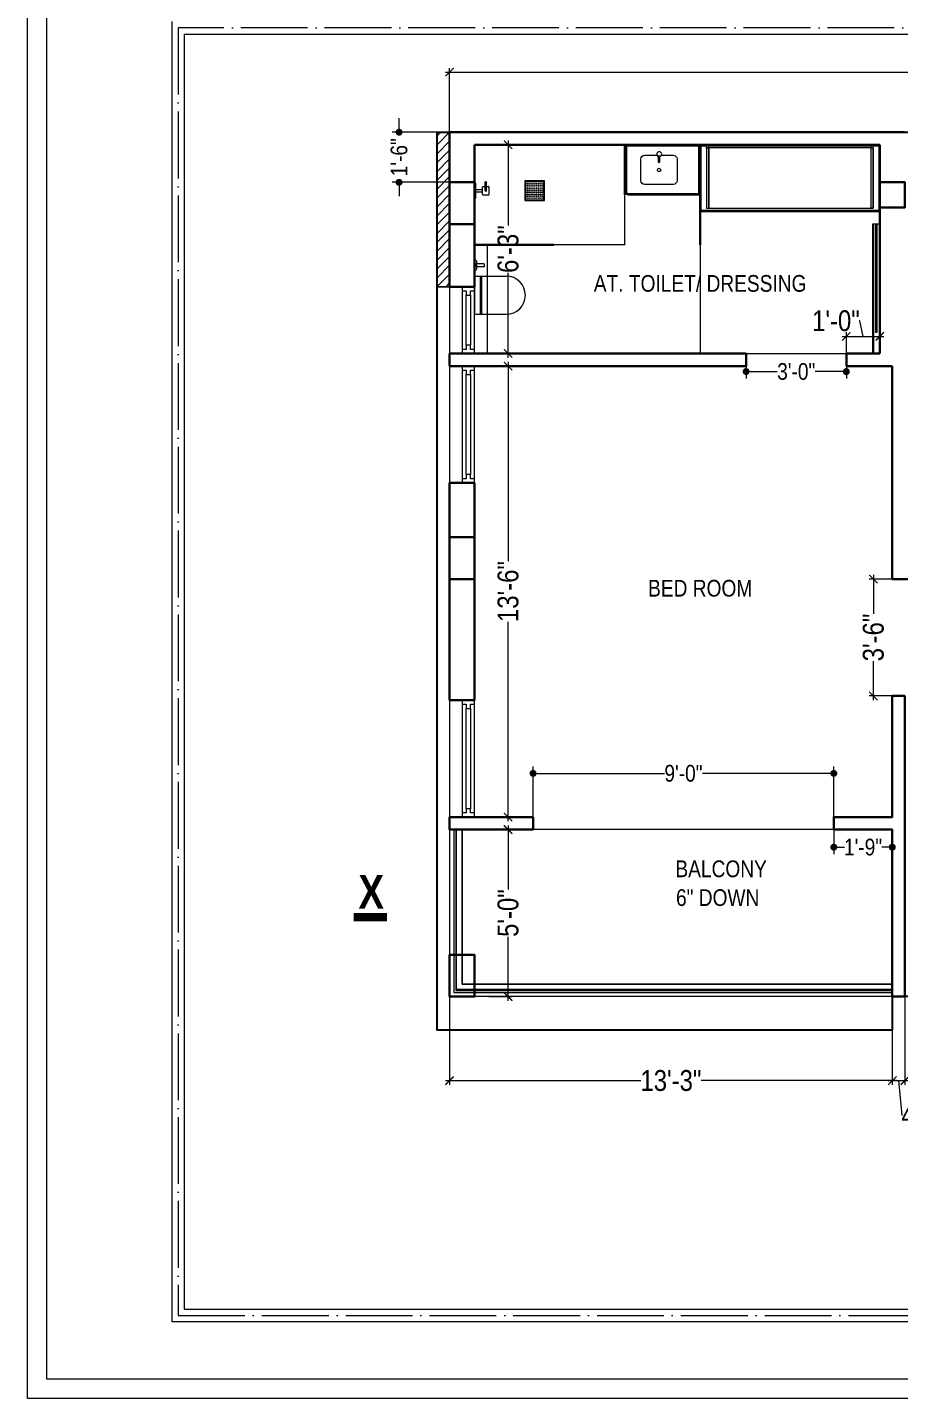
# Model space of a CAD drawing. Header units: millimetres. Extents: x 56222 to 154462, y -172610 to -121287.
# Drawn here: x 148890.8 to 149203.7, y -170532.5 to -170039.9 of the extents above; entities that cross this region are included whole.
import ezdxf

# ---------------------------------------------------------------- set-up
doc = ezdxf.new("R2010")
doc.units = ezdxf.units.MM
doc.header["$MEASUREMENT"] = 0
doc.header["$PDMODE"] = 35
doc.linetypes.add('ACAD_ISO04W100', pattern=[30, 24, -3, 0, -3])
doc.layers.get('Defpoints').update_dxf_attribs({"color": 220})
for name, color, linetype, lineweight in [('COLUMN', 1, 'Continuous', 30), ('ELEVATION', 250, 'Continuous', 9), ('ELEVATION ( SPIRAL STAIR )', 250, 'Continuous', 9), ('FIRST FLOOR', 7, 'Continuous', 9), ('FIRST FLOOR ( DIM )', 250, 'Continuous', 9), ('FIRST FLOOR ( DW_RAIL )', 7, 'Continuous', 9), ('FIRST FLOOR ( TEXT )', 7, 'Continuous', 9), ('FIRST FLOOR_( PLine )_', 251, 'Continuous', 30), ('FURNITURE', 34, 'Continuous', 9), ('GROUND FLOOR', 7, 'Continuous', 9), ('GROUND FLOOR  ( DIM )', 7, 'Continuous', 9), ('SECTION', 7, 'Continuous', 9), ('X_SHEET', 7, 'Continuous', 9)]:
    doc.layers.add(name, color=color, linetype=linetype, lineweight=lineweight)
doc.layers.add('XX~SLAB ( PLINE )', color=251, linetype='Continuous', plot=False)
doc.styles.add('Cn BT~6', font='swissc.ttf', dxfattribs={"height": 6})
doc.styles.add("Cn_BT_0'-0", font='swissc.ttf')
doc.styles.add('Cn_BT_7½', font='swissc.ttf', dxfattribs={"height": 7.5})
doc.styles.add('KATHA', font='swissc.ttf')
doc.dimstyles.new('Cn BT~6', dxfattribs={"dimtxt": 0.18, "dimasz": 2.5, "dimexe": 2.5, "dimexo": 0, "dimgap": 0.09, "dimtad": 0, "dimdec": 3, "dimzin": 3, "dimdsep": 46, "dimlunit": 4, "dimtxsty": 'Cn BT~6', "dimblk": 'DOT', "dimcen": 0.09, "dimdle": 2, "dimclrd": 250, "dimclre": 250, "dimclrt": 5, "dimadec": 0, "dimazin": 0, "dimtfac": 0.75, "dimtdec": 3, "dimtofl": 0, "dimtmove": 0, "dimatfit": 3, "dimfxl": 1, "dimtolj": 1, "dimtzin": 0, "dimlwd": 15, "dimlwe": 15, "dimarcsym": 0})
doc.dimstyles.new('Cn_BT_7½', dxfattribs={"dimtxt": 9, "dimasz": 3, "dimexe": 1.5, "dimexo": 0, "dimgap": 0.09, "dimtad": 0, "dimdec": 3, "dimzin": 3, "dimdsep": 46, "dimlunit": 4, "dimtxsty": 'Cn_BT_7½', "dimblk": 'ARCHTICK', "dimcen": 0.09, "dimdle": 1.5, "dimclrd": 251, "dimclre": 251, "dimclrt": 14, "dimadec": 0, "dimazin": 0, "dimtfac": 0.75, "dimtdec": 3, "dimtofl": 0, "dimtmove": 0, "dimatfit": 3, "dimfxl": 0, "dimtolj": 1, "dimtzin": 0, "dimlwd": 15, "dimlwe": 15, "dimarcsym": 0})

# ---------------------------------------------------------------- blocks, each defined once
blk = doc.blocks.new('_ArchTick')
at = {"color": 0, "linetype": 'ByBlock', "const_width": 0.15}
blk.add_lwpolyline([(-0.5, -0.5), (0.5, 0.5)], dxfattribs=at)
blk = doc.blocks.new('*D15')
at = {"layer": 'Defpoints', "color": 0, "transparency": 16777216}
for p in [(149042.43, -170056.02), (149042.43, -170077.58), (149447.43, -170077.58)]:
    blk.add_point(p, dxfattribs=at)
at = {"layer": 'FIRST FLOOR ( DIM )', "color": 251, "lineweight": 15, "transparency": 16777216}
for p, q in [((149040.93, -170056.02), (149229.4, -170056.02)), ((149042.43, -170077.58), (149042.43, -170054.52)), ((149448.93, -170056.02), (149251.47, -170056.02)), ((149447.43, -170077.58), (149447.43, -170054.52))]:
    blk.add_line(p, q, dxfattribs=at)
at = {"layer": 'FIRST FLOOR ( DIM )', "color": 251, "lineweight": 15, "transparency": 16777216, "xscale": 3, "yscale": 3, "zscale": 3, "rotation": 180}
blk.add_blockref('_ArchTick', (149042.43, -170056.02), dxfattribs=at)
at = {"layer": 'FIRST FLOOR ( DIM )', "color": 251, "lineweight": 15, "transparency": 16777216, "xscale": 3, "yscale": 3, "zscale": 3}
blk.add_blockref('_ArchTick', (149447.43, -170056.02), dxfattribs=at)
at = {"layer": 'FIRST FLOOR ( DIM )', "color": 14, "transparency": 16777216, "insert": (149240.43, -170056.02), "char_height": 7.5, "attachment_point": 5, "style": 'Cn_BT_7½'}
blk.add_mtext('\\A1;33\'-9"', dxfattribs=at)
blk = doc.blocks.new('*D19')
at = {"layer": 'Defpoints', "color": 0, "transparency": 16777216}
for p in [(149042.43, -170388.08), (149201.43, -170388.08), (149201.43, -170418.26)]:
    blk.add_point(p, dxfattribs=at)
at = {"layer": 'FIRST FLOOR ( DIM )', "color": 251, "lineweight": 15, "transparency": 16777216}
for p, q in [((149042.43, -170388.08), (149042.43, -170419.76)), ((149201.43, -170388.08), (149201.43, -170419.76)), ((149040.93, -170418.26), (149111.07, -170418.26)), ((149202.93, -170418.26), (149132.79, -170418.26))]:
    blk.add_line(p, q, dxfattribs=at)
at = {"layer": 'FIRST FLOOR ( DIM )', "color": 251, "lineweight": 15, "transparency": 16777216, "xscale": 3, "yscale": 3, "zscale": 3, "rotation": 180}
blk.add_blockref('_ArchTick', (149042.43, -170418.26), dxfattribs=at)
at = {"layer": 'FIRST FLOOR ( DIM )', "color": 251, "lineweight": 15, "transparency": 16777216, "xscale": 3, "yscale": 3, "zscale": 3}
blk.add_blockref('_ArchTick', (149201.43, -170418.26), dxfattribs=at)
at = {"layer": 'FIRST FLOOR ( DIM )', "color": 14, "transparency": 16777216, "insert": (149121.93, -170418.26), "char_height": 7.5, "attachment_point": 5, "style": 'Cn_BT_7½'}
blk.add_mtext('\\A1;13\'-3"', dxfattribs=at)
blk = doc.blocks.new('*D20')
at = {"layer": 'Defpoints', "color": 0, "transparency": 16777216}
for p in [(149201.43, -170388.08), (149205.93, -170388.08), (149205.93, -170418.26)]:
    blk.add_point(p, dxfattribs=at)
at = {"layer": 'FIRST FLOOR ( DIM )', "color": 251, "lineweight": 15, "transparency": 16777216}
for p, q in [((149201.43, -170388.08), (149201.43, -170419.76)), ((149205.93, -170388.08), (149205.93, -170419.76)), ((149199.93, -170418.26), (149207.43, -170418.26)), ((149203.68, -170418.26), (149204.83, -170430.62)), ((149204.83, -170430.62), (149205.01, -170430.62))]:
    blk.add_line(p, q, dxfattribs=at)
at = {"layer": 'FIRST FLOOR ( DIM )', "color": 251, "lineweight": 15, "transparency": 16777216, "xscale": 3, "yscale": 3, "zscale": 3, "rotation": 180}
blk.add_blockref('_ArchTick', (149201.43, -170418.26), dxfattribs=at)
at = {"layer": 'FIRST FLOOR ( DIM )', "color": 251, "lineweight": 15, "transparency": 16777216, "xscale": 3, "yscale": 3, "zscale": 3}
blk.add_blockref('_ArchTick', (149205.93, -170418.26), dxfattribs=at)
at = {"layer": 'FIRST FLOOR ( DIM )', "color": 14, "transparency": 16777216, "insert": (149210.38, -170430.62), "char_height": 7.5, "attachment_point": 5, "style": 'Cn_BT_7½'}
blk.add_mtext('\\A1;4{\\H0.750000x;\\S1/2;}"', dxfattribs=at)
blk = doc.blocks.new('*D26')
at = {"layer": 'Defpoints', "color": 0, "transparency": 16777216}
for p in [(149205.93, -170238.08), (149194.64, -170280.08), (149205.93, -170280.08)]:
    blk.add_point(p, dxfattribs=at)
at = {"layer": 'FIRST FLOOR ( DIM )', "color": 251, "lineweight": 15, "transparency": 16777216}
for p, q in [((149205.93, -170238.08), (149193.14, -170238.08)), ((149194.64, -170236.58), (149194.64, -170250.53)), ((149194.64, -170281.58), (149194.64, -170267.64)), ((149205.93, -170280.08), (149193.14, -170280.08))]:
    blk.add_line(p, q, dxfattribs=at)
at = {"layer": 'FIRST FLOOR ( DIM )', "color": 251, "lineweight": 15, "transparency": 16777216, "xscale": 3, "yscale": 3, "zscale": 3}
for p, rotation in [((149194.64, -170238.08), 90), ((149194.64, -170280.08), 270)]:
    blk.add_blockref('_ArchTick', p, dxfattribs=dict(at, rotation=rotation))
at = {"layer": 'FIRST FLOOR ( DIM )', "color": 14, "transparency": 16777216, "insert": (149194.64, -170259.08), "char_height": 7.5, "attachment_point": 5, "rotation": 90, "style": 'Cn_BT_7½'}
blk.add_mtext('\\A1;3\'-6"', dxfattribs=at)
blk = doc.blocks.new('*D27')
at = {"layer": 'Defpoints', "color": 0, "transparency": 16777216}
for p in [(149057.1, -170082.08), (149057.1, -170157.08), (149063.46, -170157.08)]:
    blk.add_point(p, dxfattribs=at)
at = {"layer": 'FIRST FLOOR ( DIM )', "color": 251, "lineweight": 15, "transparency": 16777216}
for p, q in [((149057.1, -170082.08), (149064.96, -170082.08)), ((149063.46, -170080.58), (149063.46, -170111.07)), ((149063.46, -170158.58), (149063.46, -170128.1)), ((149057.1, -170157.08), (149064.96, -170157.08))]:
    blk.add_line(p, q, dxfattribs=at)
at = {"layer": 'FIRST FLOOR ( DIM )', "color": 251, "lineweight": 15, "transparency": 16777216, "xscale": 3, "yscale": 3, "zscale": 3}
for p, rotation in [((149063.46, -170082.08), 90), ((149063.46, -170157.08), 270)]:
    blk.add_blockref('_ArchTick', p, dxfattribs=dict(at, rotation=rotation))
at = {"layer": 'FIRST FLOOR ( DIM )', "color": 14, "transparency": 16777216, "insert": (149063.46, -170119.58), "char_height": 7.5, "attachment_point": 5, "rotation": 90, "style": 'Cn_BT_7½'}
blk.add_mtext('\\A1;6\'-3"', dxfattribs=at)
blk = doc.blocks.new('*D29')
at = {"layer": 'Defpoints', "color": 0, "transparency": 16777216}
for p in [(149056.54, -170328.08), (149063.46, -170328.08), (149056.54, -170388.08)]:
    blk.add_point(p, dxfattribs=at)
at = {"layer": 'FIRST FLOOR ( DIM )', "color": 251, "lineweight": 15, "transparency": 16777216}
for p, q in [((149056.54, -170328.08), (149064.96, -170328.08)), ((149063.46, -170326.58), (149063.46, -170349.55)), ((149063.46, -170389.58), (149063.46, -170366.62)), ((149056.54, -170388.08), (149064.96, -170388.08))]:
    blk.add_line(p, q, dxfattribs=at)
at = {"layer": 'FIRST FLOOR ( DIM )', "color": 251, "lineweight": 15, "transparency": 16777216, "xscale": 3, "yscale": 3, "zscale": 3}
for p, rotation in [((149063.46, -170328.08), 90), ((149063.46, -170388.08), 270)]:
    blk.add_blockref('_ArchTick', p, dxfattribs=dict(at, rotation=rotation))
at = {"layer": 'FIRST FLOOR ( DIM )', "color": 14, "transparency": 16777216, "insert": (149063.46, -170358.08), "char_height": 7.5, "attachment_point": 5, "rotation": 90, "style": 'Cn_BT_7½'}
blk.add_mtext('\\A1;5\'-0"', dxfattribs=at)
blk = doc.blocks.new('*D43')
at = {"layer": 'Defpoints', "color": 0, "transparency": 16777216}
for p in [(149051.43, -170161.58), (149051.43, -170323.58), (149063.46, -170323.58)]:
    blk.add_point(p, dxfattribs=at)
at = {"layer": 'FIRST FLOOR ( DIM )', "color": 251, "lineweight": 15, "transparency": 16777216}
for p, q in [((149051.43, -170161.58), (149064.96, -170161.58)), ((149063.46, -170160.08), (149063.46, -170231.72)), ((149063.46, -170325.08), (149063.46, -170253.44)), ((149051.43, -170323.58), (149064.96, -170323.58))]:
    blk.add_line(p, q, dxfattribs=at)
at = {"layer": 'FIRST FLOOR ( DIM )', "color": 251, "lineweight": 15, "transparency": 16777216, "xscale": 3, "yscale": 3, "zscale": 3}
for p, rotation in [((149063.46, -170161.58), 90), ((149063.46, -170323.58), 270)]:
    blk.add_blockref('_ArchTick', p, dxfattribs=dict(at, rotation=rotation))
at = {"layer": 'FIRST FLOOR ( DIM )', "color": 14, "transparency": 16777216, "insert": (149063.46, -170242.58), "char_height": 7.5, "attachment_point": 5, "rotation": 90, "style": 'Cn_BT_7½'}
blk.add_mtext('\\A1;13\'-6"', dxfattribs=at)
blk = doc.blocks.new('A$C744D1EC1')
at = {"layer": 'FURNITURE'}
for p, q in [((-2.26, -0.39), (-2.26, 0)), ((-2.26, -0.39), (-2.26, 0)), ((0, -0.39), (0, 0)), ((0, -0.39), (0, 0)), ((2.26, -0.39), (2.26, 0)), ((2.26, -0.39), (2.26, 0)), ((-2.26, -0.39), (2.26, -0.39)), ((-2.26, -0.39), (2.26, -0.39)), ((-1.26, -2.56), (-1.26, -4.14)), ((-1.06, -2.36), (1.06, -2.36)), ((-0.39, -0.39), (-0.39, -2.36)), ((0, -3.15), (2.56, -3.15)), ((0, -3.55), (2.56, -3.55)), ((0.39, -0.39), (0.39, -2.36)), ((1.26, -2.56), (1.26, -3.15)), ((1.26, -3.55), (1.26, -4.14)), ((-1.06, -4.33), (1.06, -4.33))]:
    blk.add_line(p, q, dxfattribs=at)
for points in [[(-2.96, -15.14), (-2.96, -20.86, 0.414214), (-2.86, -20.96), (2.86, -20.96, 0.414214), (2.96, -20.86), (2.96, -15.14, 0.414214), (2.86, -15.04), (-2.86, -15.04, 0.414214)], [(-2.76, -15.34), (-2.76, -20.66, 0.414214), (-2.66, -20.76), (2.66, -20.76, 0.414214), (2.76, -20.66), (2.76, -15.34, 0.414214), (2.66, -15.24), (-2.66, -15.24, 0.414214)]]:
    blk.add_lwpolyline(points, format="xyb", close=True, dxfattribs=at)
for centre, radius in [((2.56, -3.35), 0.197), ((-2.21, -15.79), 0.0985), ((-2.21, -16.34), 0.0985), ((-1.66, -15.79), 0.0985), ((-1.66, -16.34), 0.0985), ((-1.1, -15.79), 0.0985), ((-1.1, -16.34), 0.0985), ((-0.55, -15.79), 0.0985), ((-0.55, -16.34), 0.0985), ((0, -15.79), 0.0985), ((0, -16.34), 0.0985), ((0.55, -15.79), 0.0985), ((0.55, -16.34), 0.0985), ((1.1, -15.79), 0.0985), ((1.1, -16.34), 0.0985), ((1.66, -15.79), 0.0985), ((1.66, -16.34), 0.0985), ((2.21, -15.79), 0.0985), ((2.21, -16.34), 0.0985), ((-2.21, -16.9), 0.0985), ((-2.21, -17.45), 0.0985), ((-2.21, -18), 0.0985), ((-2.21, -18.55), 0.0985), ((-2.21, -19.1), 0.0985), ((-2.21, -19.66), 0.0985), ((-2.21, -20.21), 0.0985), ((-1.66, -16.9), 0.0985), ((-1.66, -17.45), 0.0985), ((-1.66, -18), 0.0985), ((-1.66, -18.55), 0.0985), ((-1.66, -19.1), 0.0985), ((-1.66, -19.66), 0.0985), ((-1.66, -20.21), 0.0985), ((-1.1, -16.9), 0.0985), ((-1.1, -17.45), 0.0985), ((-1.1, -18), 0.0985), ((-1.1, -18.55), 0.0985), ((-1.1, -19.1), 0.0985), ((-1.1, -19.66), 0.0985), ((-1.1, -20.21), 0.0985), ((-0.55, -16.9), 0.0985), ((-0.55, -17.45), 0.0985), ((-0.55, -18), 0.0985), ((-0.55, -18.55), 0.0985), ((-0.55, -19.1), 0.0985), ((-0.55, -19.66), 0.0985), ((-0.55, -20.21), 0.0985), ((0, -16.9), 0.0985), ((0, -17.45), 0.0985), ((0, -18), 0.0985), ((0, -18.55), 0.0985), ((0, -19.1), 0.0985), ((0, -19.66), 0.0985), ((0, -20.21), 0.0985), ((0.55, -16.9), 0.0985), ((0.55, -17.45), 0.0985), ((0.55, -18), 0.0985), ((0.55, -18.55), 0.0985), ((0.55, -19.1), 0.0985), ((0.55, -19.66), 0.0985), ((0.55, -20.21), 0.0985), ((1.1, -16.9), 0.0985), ((1.1, -17.45), 0.0985), ((1.1, -18), 0.0985), ((1.1, -18.55), 0.0985), ((1.1, -19.1), 0.0985), ((1.1, -19.66), 0.0985), ((1.1, -20.21), 0.0985), ((1.66, -16.9), 0.0985), ((1.66, -17.45), 0.0985), ((1.66, -18), 0.0985), ((1.66, -18.55), 0.0985), ((1.66, -19.1), 0.0985), ((1.66, -19.66), 0.0985), ((1.66, -20.21), 0.0985), ((2.21, -16.9), 0.0985), ((2.21, -17.45), 0.0985), ((2.21, -18), 0.0985), ((2.21, -18.55), 0.0985), ((2.21, -19.1), 0.0985), ((2.21, -19.66), 0.0985), ((2.21, -20.21), 0.0985)]:
    blk.add_circle(centre, radius, dxfattribs=at)
for centre, start, end in [((-1.06, -2.56), 90, 180), ((0, -3.35), 90, 270), ((1.06, -2.56), 0, 90), ((-1.06, -4.14), 180, 270), ((1.06, -4.14), 270, 0)]:
    blk.add_arc(centre, 0.197, start, end, dxfattribs=at)
blk = doc.blocks.new('*D55')
at = {"layer": 'Defpoints', "color": 0, "transparency": 16777216}
for p in [(149196.93, -170150.92), (149184.93, -170157.08), (149196.93, -170157.08)]:
    blk.add_point(p, dxfattribs=at)
at = {"layer": 'GROUND FLOOR', "color": 251, "lineweight": 15, "transparency": 16777216}
for p, q in [((149189.74, -170145.35), (149189.56, -170145.35)), ((149190.93, -170150.92), (149189.74, -170145.35)), ((149183.43, -170150.92), (149198.43, -170150.92)), ((149184.93, -170157.08), (149184.93, -170149.42)), ((149196.93, -170157.08), (149196.93, -170149.42))]:
    blk.add_line(p, q, dxfattribs=at)
at = {"layer": 'GROUND FLOOR', "color": 251, "lineweight": 15, "transparency": 16777216, "xscale": 3, "yscale": 3, "zscale": 3, "rotation": 180}
blk.add_blockref('_ArchTick', (149184.93, -170150.92), dxfattribs=at)
at = {"layer": 'GROUND FLOOR', "color": 251, "lineweight": 15, "transparency": 16777216, "xscale": 3, "yscale": 3, "zscale": 3}
blk.add_blockref('_ArchTick', (149196.93, -170150.92), dxfattribs=at)
at = {"layer": 'GROUND FLOOR', "color": 14, "transparency": 16777216, "insert": (149181.19, -170145.35), "char_height": 7.5, "attachment_point": 5, "style": 'Cn_BT_7½'}
blk.add_mtext('\\A1;1\'-0"', dxfattribs=at)
blk = doc.blocks.new('dfg')
at = {"layer": 'FURNITURE'}
for p, q in [((295086.03, -103322.89), (295099.32, -103322.89)), ((295086.03, -103322.89), (295086.03, -103338.95)), ((295088.5, -103338.95), (295088.5, -103322.89)), ((295089.07, -103338.95), (295089.07, -103322.89)), ((295086.03, -103338.95), (295099.32, -103338.95))]:
    blk.add_line(p, q, dxfattribs=at)
for points in [[(295086.89, -103316.98), (295086.89, -103319.57, -0.455818), (295086.08, -103320.57), (295086.03, -103320.57), (295086.03, -103315.98), (295086.08, -103315.98, -0.455818)], [(295090.07, -103317.91), (295090.07, -103318.8, -0.414214), (295089.82, -103319.05), (295086.89, -103319.05), (295086.89, -103317.66), (295089.82, -103317.66, -0.414214)]]:
    blk.add_lwpolyline(points, format="xyb", close=True, dxfattribs=at)
blk.add_arc((295099.32, -103330.92), 8.03, 270, 90, dxfattribs=at)
blk = doc.blocks.new('_Dot')
at = {"color": 0, "linetype": 'ByBlock', "lineweight": -2}
blk.add_line((-0.5, 0), (-1, 0), dxfattribs=at)
at = {"color": 0, "linetype": 'ByBlock', "const_width": 0.5}
blk.add_lwpolyline([(-0.25, 0, 1), (0.25, 0, 1)], format="xyb", close=True, dxfattribs=at)
blk = doc.blocks.new('*D61')
at = {"layer": 'Defpoints', "color": 0, "transparency": 16777216}
for p in [(149180.43, -170328.08), (149201.43, -170328.08), (149201.43, -170334.4)]:
    blk.add_point(p, dxfattribs=at)
at = {"layer": 'ELEVATION', "color": 250, "lineweight": 15, "transparency": 16777216}
for p, q in [((149180.43, -170328.08), (149180.43, -170336.9)), ((149201.43, -170328.08), (149201.43, -170336.9)), ((149182.93, -170334.4), (149184.21, -170334.4)), ((149198.93, -170334.4), (149197.65, -170334.4))]:
    blk.add_line(p, q, dxfattribs=at)
at = {"layer": 'ELEVATION', "color": 250, "lineweight": 15, "transparency": 16777216, "xscale": 2.5, "yscale": 2.5, "zscale": 2.5, "rotation": 180}
blk.add_blockref('_Dot', (149180.43, -170334.4), dxfattribs=at)
at = {"layer": 'ELEVATION', "color": 250, "lineweight": 15, "transparency": 16777216, "xscale": 2.5, "yscale": 2.5, "zscale": 2.5}
blk.add_blockref('_Dot', (149201.43, -170334.4), dxfattribs=at)
at = {"layer": 'ELEVATION', "color": 5, "transparency": 16777216, "insert": (149190.93, -170334.4), "char_height": 6, "attachment_point": 5, "style": 'Cn BT~6'}
blk.add_mtext('\\A1;1\'-9"', dxfattribs=at)
blk = doc.blocks.new('*D64')
at = {"layer": 'Defpoints', "color": 0, "transparency": 16777216}
for p in [(149180.43, -170307.9), (149072.43, -170323.58), (149180.43, -170323.58)]:
    blk.add_point(p, dxfattribs=at)
at = {"layer": 'ELEVATION', "color": 250, "lineweight": 15, "transparency": 16777216}
for p, q in [((149072.43, -170323.58), (149072.43, -170305.4)), ((149180.43, -170323.58), (149180.43, -170305.4)), ((149074.93, -170307.9), (149119.57, -170307.9)), ((149177.93, -170307.9), (149133.3, -170307.9))]:
    blk.add_line(p, q, dxfattribs=at)
at = {"layer": 'ELEVATION', "color": 250, "lineweight": 15, "transparency": 16777216, "xscale": 2.5, "yscale": 2.5, "zscale": 2.5, "rotation": 180}
blk.add_blockref('_Dot', (149072.43, -170307.9), dxfattribs=at)
at = {"layer": 'ELEVATION', "color": 250, "lineweight": 15, "transparency": 16777216, "xscale": 2.5, "yscale": 2.5, "zscale": 2.5}
blk.add_blockref('_Dot', (149180.43, -170307.9), dxfattribs=at)
at = {"layer": 'ELEVATION', "color": 5, "transparency": 16777216, "insert": (149126.43, -170307.9), "char_height": 6, "attachment_point": 5, "style": 'Cn BT~6'}
blk.add_mtext('\\A1;9\'-0"', dxfattribs=at)
blk = doc.blocks.new('*D125')
at = {"layer": 'Defpoints', "color": 0, "transparency": 16777216}
for p in [(149024.31, -170077.58), (149042.43, -170077.58), (149042.43, -170095.58)]:
    blk.add_point(p, dxfattribs=at)
at = {"layer": 'ELEVATION ( SPIRAL STAIR )', "color": 250, "lineweight": 15, "transparency": 16777216}
for p, q in [((149024.31, -170075.08), (149024.31, -170072.58)), ((149042.43, -170077.58), (149021.81, -170077.58)), ((149042.43, -170095.58), (149021.81, -170095.58)), ((149024.31, -170098.08), (149024.31, -170100.58))]:
    blk.add_line(p, q, dxfattribs=at)
at = {"layer": 'ELEVATION ( SPIRAL STAIR )', "color": 250, "lineweight": 15, "transparency": 16777216, "xscale": 2.5, "yscale": 2.5, "zscale": 2.5}
for p, rotation in [((149024.31, -170077.58), 270), ((149024.31, -170095.58), 90)]:
    blk.add_blockref('_Dot', p, dxfattribs=dict(at, rotation=rotation))
at = {"layer": 'ELEVATION ( SPIRAL STAIR )', "color": 5, "transparency": 16777216, "insert": (149024.31, -170086.58), "char_height": 6, "attachment_point": 5, "rotation": 90, "style": 'Cn BT~6'}
blk.add_mtext('\\A1;1\'-6"', dxfattribs=at)
blk = doc.blocks.new('*D144')
at = {"layer": 'Defpoints', "color": 0, "transparency": 16777216}
for p in [(149148.93, -170160.3), (149184.93, -170160.3), (149184.93, -170163.56)]:
    blk.add_point(p, dxfattribs=at)
at = {"layer": 'ELEVATION ( SPIRAL STAIR )', "color": 250, "lineweight": 15, "transparency": 16777216}
for p, q in [((149148.93, -170160.3), (149148.93, -170166.06)), ((149184.93, -170160.3), (149184.93, -170166.06)), ((149151.43, -170163.56), (149160.07, -170163.56)), ((149182.43, -170163.56), (149173.79, -170163.56))]:
    blk.add_line(p, q, dxfattribs=at)
at = {"layer": 'ELEVATION ( SPIRAL STAIR )', "color": 250, "lineweight": 15, "transparency": 16777216, "xscale": 2.5, "yscale": 2.5, "zscale": 2.5, "rotation": 180}
blk.add_blockref('_Dot', (149148.93, -170163.56), dxfattribs=at)
at = {"layer": 'ELEVATION ( SPIRAL STAIR )', "color": 250, "lineweight": 15, "transparency": 16777216, "xscale": 2.5, "yscale": 2.5, "zscale": 2.5}
blk.add_blockref('_Dot', (149184.93, -170163.56), dxfattribs=at)
at = {"layer": 'ELEVATION ( SPIRAL STAIR )', "color": 5, "transparency": 16777216, "insert": (149166.93, -170163.56), "char_height": 6, "attachment_point": 5, "style": 'Cn BT~6'}
blk.add_mtext('\\A1;3\'-0"', dxfattribs=at)

msp = doc.modelspace()

# ---------------------------------------------------------------- hatches: boundary and pattern name
at = {"layer": 'GROUND FLOOR  ( DIM )'}
h = msp.add_hatch(dxfattribs=at)
h.set_pattern_fill('ANSI31', color=256, scale=18, style=0)
h.set_pattern_definition([(45, (10774.5712, -2843.534), (-1.590990258, 1.590990258), [])])
h.paths.add_polyline_path([(149037.9329, -170077.5832), (149042.4329, -170077.5832), (149042.4329, -170133.0832), (149037.9329, -170133.0832)])

# ---------------------------------------------------------------- linework, layer by layer
at = {"layer": 'COLUMN'}
for points in [[(149042.4329, -170095.5832), (149051.4329, -170095.5832), (149051.4329, -170110.5832), (149042.4329, -170110.5832)], [(149196.9329, -170095.5832), (149205.9329, -170095.5832), (149205.9329, -170104.5832), (149196.9329, -170104.5832)], [(149042.4329, -170223.0832), (149051.4329, -170223.0832), (149051.4329, -170238.0832), (149042.4329, -170238.0832)], [(149042.4329, -170373.0832), (149051.4329, -170373.0832), (149051.4329, -170388.0832), (149042.4329, -170388.0832)]]:
    msp.add_lwpolyline(points, close=True, dxfattribs=at)
at = {"layer": 'FIRST FLOOR'}
for p, q in [((149042.4329, -170077.5832), (149042.4329, -170388.0832)), ((149042.4329, -170077.5832), (149442.9329, -170077.5832)), ((149051.4329, -170157.0832), (149051.4329, -170082.0832)), ((149051.4329, -170082.0832), (149196.9329, -170082.0832)), ((149196.9329, -170157.0832), (149196.9329, -170082.0832)), ((149042.4329, -170133.0832), (149051.4329, -170133.0832)), ((149042.4329, -170157.0832), (149196.9329, -170157.0832)), ((149148.9329, -170161.5832), (149148.9329, -170157.0832)), ((149184.9329, -170161.5832), (149184.9329, -170157.0832)), ((149042.4329, -170161.5832), (149148.9329, -170161.5832)), ((149051.4329, -170323.5832), (149051.4329, -170161.5832)), ((149184.9329, -170161.5832), (149201.4329, -170161.5832)), ((149201.4329, -170161.5832), (149201.4329, -170238.0832)), ((149042.4329, -170203.5832), (149051.4329, -170203.5832)), ((149201.4329, -170238.0832), (149301.9329, -170238.0832)), ((149201.4329, -170323.5832), (149201.4329, -170280.0832)), ((149205.9329, -170280.0832), (149201.4329, -170280.0832)), ((149042.4329, -170281.5832), (149051.4329, -170281.5832)), ((149072.4329, -170323.5832), (149042.4329, -170323.5832)), ((149072.4329, -170323.5832), (149072.4329, -170328.0832)), ((149201.4329, -170323.5832), (149180.4329, -170323.5832)), ((149180.4329, -170323.5832), (149180.4329, -170328.0832)), ((149201.4329, -170328.0832), (149042.4329, -170328.0832)), ((149201.4329, -170388.0832), (149201.4329, -170328.0832)), ((149442.9329, -170388.0832), (149042.4329, -170388.0832))]:
    msp.add_line(p, q, dxfattribs=at)
at = {"layer": 'FIRST FLOOR', "ltscale": 0.7}
msp.add_lwpolyline([(149201.4329, -170388.0832), (149201.4329, -170400.0832), (149037.9329, -170400.0832), (149037.9329, -170077.5832), (149042.4329, -170077.5832)], dxfattribs=at)
at = {"layer": 'FIRST FLOOR ( DW_RAIL )'}
for points in [[(149046.9329, -170133.0832), (149046.9329, -170134.5832), (149048.4329, -170134.5832), (149048.4329, -170136.0832), (149049.9329, -170136.0832), (149049.9329, -170154.0832), (149048.4329, -170154.0832), (149048.4329, -170155.5832), (149046.9329, -170155.5832), (149046.9329, -170157.0832), (149051.4329, -170157.0832), (149051.4329, -170155.5832), (149049.9329, -170155.5832), (149049.9329, -170154.0832), (149048.4329, -170154.0832), (149048.4329, -170136.0832), (149049.9329, -170136.0832), (149049.9329, -170134.5832), (149051.4329, -170134.5832), (149051.4329, -170133.0832), (149046.9329, -170133.0832), (149046.9329, -170157.0832), (149051.4329, -170157.0832), (149051.4329, -170133.0832)], [(149046.9329, -170161.5832), (149046.9329, -170163.0832), (149048.4329, -170163.0832), (149048.4329, -170164.5832), (149049.9329, -170164.5832), (149049.9329, -170200.5832), (149048.4329, -170200.5832), (149048.4329, -170202.0832), (149046.9329, -170202.0832), (149046.9329, -170203.5832), (149051.4329, -170203.5832), (149051.4329, -170202.0832), (149049.9329, -170202.0832), (149049.9329, -170200.5832), (149048.4329, -170200.5832), (149048.4329, -170164.5832), (149049.9329, -170164.5832), (149049.9329, -170163.0832), (149051.4329, -170163.0832), (149051.4329, -170161.5832), (149046.9329, -170161.5832), (149046.9329, -170203.5832), (149051.4329, -170203.5832), (149051.4329, -170161.5832)], [(149046.9329, -170281.5832), (149046.9329, -170283.0832), (149048.4329, -170283.0832), (149048.4329, -170284.5832), (149049.9329, -170284.5832), (149049.9329, -170320.5832), (149048.4329, -170320.5832), (149048.4329, -170322.0832), (149046.9329, -170322.0832), (149046.9329, -170323.5832), (149051.4329, -170323.5832), (149051.4329, -170322.0832), (149049.9329, -170322.0832), (149049.9329, -170320.5832), (149048.4329, -170320.5832), (149048.4329, -170284.5832), (149049.9329, -170284.5832), (149049.9329, -170283.0832), (149051.4329, -170283.0832), (149051.4329, -170281.5832), (149046.9329, -170281.5832), (149046.9329, -170323.5832), (149051.4329, -170323.5832), (149051.4329, -170281.5832)], [(149043.9329, -170328.0832), (149046.9329, -170328.0832), (149046.9329, -170383.5832), (149201.4329, -170383.5832), (149201.4329, -170385.5832), (149044.9329, -170385.5832), (149044.9329, -170328.0832), (149044.6329, -170328.0832), (149044.6329, -170385.8832), (149201.4329, -170385.8832), (149201.4329, -170383.5832), (149046.9329, -170383.5832), (149046.9329, -170328.0832), (149043.9329, -170328.0832), (149043.9329, -170386.5832), (149201.4329, -170386.5832), (149201.4329, -170383.5832), (149046.9329, -170383.5832), (149046.9329, -170328.0832)]]:
    msp.add_lwpolyline(points, close=True, dxfattribs=at)
at = {"layer": 'FIRST FLOOR_( PLine )_'}
for p, q in [((149205.9329, -170077.5832), (149042.4329, -170077.5832)), ((149042.4329, -170077.5832), (149042.4329, -170133.0832)), ((149051.4329, -170082.0832), (149196.9329, -170082.0832)), ((149051.4329, -170133.0832), (149051.4329, -170082.0832)), ((149196.9329, -170082.0832), (149196.9329, -170157.0832)), ((149042.4329, -170133.0832), (149051.4329, -170133.0832)), ((149196.9329, -170157.0832), (149184.9329, -170157.0832)), ((149184.9329, -170157.0832), (149184.9329, -170161.5832)), ((149184.9329, -170161.5832), (149201.4329, -170161.5832)), ((149201.4329, -170161.5832), (149201.4329, -170238.0832)), ((149201.4329, -170238.0832), (149301.9329, -170238.0832))]:
    msp.add_line(p, q, dxfattribs=at)
for points in [[(149148.9329, -170157.0832), (149042.4329, -170157.0832), (149042.4329, -170161.5832), (149148.9329, -170161.5832)], [(149051.4329, -170203.5832), (149042.4329, -170203.5832), (149042.4329, -170281.5832), (149051.4329, -170281.5832)], [(149205.9329, -170280.0832), (149201.4329, -170280.0832), (149201.4329, -170323.5832), (149180.4329, -170323.5832), (149180.4329, -170328.0832), (149201.4329, -170328.0832), (149201.4329, -170388.0832), (149205.9329, -170388.0832)], [(149072.4329, -170323.5832), (149042.4329, -170323.5832), (149042.4329, -170328.0832), (149072.4329, -170328.0832)]]:
    msp.add_lwpolyline(points, close=True, dxfattribs=at)
at = {"layer": 'FURNITURE'}
for p, q in [((149105.4329, -170118.0832), (149105.4329, -170082.082)), ((149132.4329, -170082.0832), (149132.4329, -170157.0832)), ((149105.4329, -170118.0832), (149051.4329, -170118.0832))]:
    msp.add_line(p, q, dxfattribs=at)
at = {"layer": 'FURNITURE', "color": 5, "lineweight": 30, "ltscale": 10000}
for p, q in [((149105.4329, -170082.082), (149105.4329, -170100.0878)), ((149132.4329, -170082.082), (149132.4329, -170118.0832)), ((149051.4329, -170118.0832), (149079.9329, -170118.0832))]:
    msp.add_line(p, q, dxfattribs=at)
at = {"layer": 'FURNITURE'}
for points in [[(149132.4329, -170082.0832), (149105.4329, -170082.0832), (149105.4329, -170098.8905, 0.42261333), (149106.6175, -170100.0889), (149132.4329, -170100.089)], [(149131.9329, -170082.5832), (149105.9329, -170082.5832), (149105.9329, -170098.8962, 0.42530735), (149106.6151, -170099.5889), (149131.9329, -170099.589)]]:
    msp.add_lwpolyline(points, format="xyb", close=True, dxfattribs=at)
for points in [[(149132.4329, -170082.0832), (149132.4329, -170106.0832), (149196.9329, -170106.0832), (149196.9329, -170082.0832), (149132.4329, -170082.0832), (149132.4329, -170082.8207), (149132.8208, -170082.8207), (149132.8208, -170082.4328), (149134.7604, -170082.4328), (149134.7604, -170104.9194), (149194.6054, -170104.9194), (149194.6054, -170082.4328), (149196.545, -170082.4328), (149196.545, -170105.6953), (149132.8208, -170105.6953), (149132.8208, -170082.4328), (149134.7604, -170082.4328), (149134.7604, -170083.2087), (149135.5363, -170083.2087), (149135.5363, -170082.4328), (149193.8295, -170082.4328), (149193.8295, -170083.2087), (149194.6054, -170083.2087), (149194.6054, -170104.9194), (149193.8295, -170104.9194), (149193.8295, -170083.2087), (149135.5363, -170083.2087), (149135.5363, -170104.9194), (149135.5363, -170083.2087), (149134.7604, -170083.2087), (149134.7604, -170082.4328), (149132.8208, -170082.4328), (149132.8208, -170082.8207), (149132.4329, -170082.8207)], [(149194.2729, -170110.5832), (149194.2729, -170157.0832), (149196.9329, -170157.0832), (149196.9329, -170110.5832), (149194.2729, -170110.5832), (149194.2729, -170157.0832)], [(149194.5607, -170110.5832), (149194.5607, -170157.0832), (149196.9329, -170157.0832)], [(149194.6742, -170110.5832), (149194.6742, -170157.0832), (149196.9329, -170157.0832)]]:
    msp.add_lwpolyline(points, dxfattribs=at)
msp.add_lwpolyline([(149118.536, -170085.8573), (149122.8078, -170085.8571, -0.41421356), (149124.14, -170087.1893), (149124.1403, -170094.9888, -0.41421356), (149122.8081, -170096.321), (149112.4268, -170096.3213, -0.41421356), (149111.0946, -170094.9892), (149111.0943, -170087.1897, -0.41421356), (149112.4265, -170085.8574), (149116.9007, -170085.8573)], format="xyb", dxfattribs=at)
msp.add_lwpolyline([(149118.536, -170085.8573), (149122.8078, -170085.8571, -0.41421356), (149124.14, -170087.1893), (149124.1403, -170094.9888, -0.41421356), (149122.8081, -170096.321), (149112.4268, -170096.3213, -0.41421356), (149111.0946, -170094.9892), (149111.0943, -170087.1897, -0.41421356), (149112.4265, -170085.8574), (149116.9007, -170085.8573)], format="xyb", dxfattribs=at)
for points in [[(149117.4055, -170086.2101), (149117.4056, -170088.3123), (149117.9419, -170088.3123), (149117.9419, -170086.21)], [(149117.4055, -170086.2101), (149117.4056, -170088.3123), (149117.9419, -170088.3123), (149117.9419, -170086.21)], [(149196.0182, -170110.7233), (149195.4084, -170110.7233), (149195.4084, -170149.4431), (149196.0182, -170149.4431)], [(149055.9329, -170157.0832), (149051.4329, -170157.0832), (149051.4329, -170118.0832), (149055.9329, -170118.0832)]]:
    msp.add_lwpolyline(points, close=True, dxfattribs=at)
msp.add_circle((149117.6738, -170091.1659), 0.6131, dxfattribs=at)
msp.add_circle((149117.6738, -170091.1659), 0.6131, dxfattribs=at)
msp.add_arc((149117.7184, -170085.4944), 0.8946, 284.4676, 249.530737, dxfattribs=at)
msp.add_arc((149117.7184, -170085.4944), 0.8946, 284.4676, 249.530737, dxfattribs=at)
at = {"layer": 'GROUND FLOOR'}
for p, q in [((148942.6829, -170037.8332), (148942.6829, -170504.8332)), ((148947.1829, -170042.3332), (149442.9329, -170042.3332)), ((148947.1829, -170042.3332), (148947.1829, -170500.3332)), ((148947.1829, -170500.3332), (149442.9329, -170500.3332)), ((148942.6829, -170504.8332), (149442.9329, -170504.8332))]:
    msp.add_line(p, q, dxfattribs=at)
at = {"layer": 'GROUND FLOOR', "color": 1, "linetype": 'ACAD_ISO04W100'}
msp.add_lwpolyline([(149442.9329, -170040.0832), (148944.9329, -170040.0832), (148944.9329, -170502.5832), (149442.9329, -170502.5832)], dxfattribs=at)
at = {"layer": 'GROUND FLOOR  ( DIM )'}
msp.add_lwpolyline([(149042.4329, -170077.5832), (149037.9329, -170077.5832), (149037.9329, -170133.0832), (149051.4329, -170133.0832)], dxfattribs=at)
msp.add_lwpolyline([(149037.9329, -170077.5832), (149042.4329, -170077.5832), (149042.4329, -170133.0832), (149037.9329, -170133.0832)], close=True, dxfattribs=at)
at = {"layer": 'SECTION', "color": 5}
msp.add_lwpolyline([(149014.0024, -170358.0832, 12, 12, 0), (149014.0024, -170361.0832, 0, 0, 0), (149469.1317, -170361.0832, 12, 12, 0), (149469.1317, -170358.0832, 12, 12, 0)], format="xyseb", dxfattribs=at)
at = {"layer": 'X_SHEET'}
for points in [[(149657.9945, -170532.4671), (148890.8462, -170532.4671), (148890.8462, -169997.5343), (149657.9945, -169997.5343)], [(149650.9945, -170525.4671), (148897.8462, -170525.4671), (148897.8462, -170004.5343), (149650.9945, -170004.5343)]]:
    msp.add_lwpolyline(points, close=True, dxfattribs=at)
at = {"layer": 'XX~SLAB ( PLINE )'}
msp.add_lwpolyline([(149037.9329, -170077.5832), (149442.9329, -170077.5832), (149442.9329, -170388.0832), (149433.9329, -170388.0832), (149414.1282, -170388.0832), (149373.7911, -170388.0832), (149348.4329, -170388.0832), (149201.4329, -170388.0832), (149201.4329, -170400.0832), (149037.9329, -170400.0832)], close=True, dxfattribs=at)

# ---------------------------------------------------------------- block references
at = {"layer": 'FURNITURE', "linetype": 'Continuous', "xscale": 1.200000000076199, "yscale": 1.200000000069849, "zscale": 1.2, "rotation": 90.0001863905708}
msp.add_blockref('A$C744D1EC1', (149051.4329, -170098.5829), dxfattribs=at)
at = {"layer": 'FURNITURE', "color": 5, "xscale": 0.8549999999813735, "yscale": 0.8549999999813735, "zscale": 0.855}
msp.add_blockref('dfg', (-103247.1226, -81788.1933), dxfattribs=at)

# ---------------------------------------------------------------- texts
at = {"layer": 'FIRST FLOOR ( TEXT )', "char_height": 6, "attachment_point": 5, "style": 'KATHA'}
for s, insert in [('AT. TOILET/ DRESSING', (149132.4215, -170131.9344)), ('BED ROOM', (149132.4421, -170241.4293)), ('BALCONY', (149139.9577, -170342.2183))]:
    msp.add_mtext(s, dxfattribs=dict(at, insert=insert))
at = {"layer": 'FIRST FLOOR ( TEXT )', "color": 5, "insert": (149138.7215, -170352.5625), "char_height": 6, "attachment_point": 5, "style": 'KATHA'}
msp.add_mtext('6" DOWN', dxfattribs=at)
at = {"layer": 'SECTION', "color": 5, "insert": (149009.7261, -170356.4445), "char_height": 12, "attachment_point": 7, "line_spacing_factor": 1.157143, "style": "Cn_BT_0'-0"}
msp.add_mtext('{\\fSwis721 Cn BT|b1|i0|c0|p34;X}', dxfattribs=at)

# ---------------------------------------------------------------- dimensions: what is measured, and where the dimension line sits
at = {"layer": 'ELEVATION'}
for base, p1, p2, picture, middle in [((149180.4329, -170307.8952), (149072.4329, -170323.5832), (149180.4329, -170323.5832), '*D64', (149126.4329, -170307.8952)), ((149201.4329, -170334.3955), (149180.4329, -170328.0832), (149201.4329, -170328.0832), '*D61', (149190.9329, -170334.3955))]:
    dim = msp.add_linear_dim(base=base, p1=p1, p2=p2, dimstyle='Cn BT~6', dxfattribs=at)
    dim.commit()
    dim.dimension.update_dxf_attribs({"geometry": picture, "text_midpoint": middle})
at = {"layer": 'ELEVATION ( SPIRAL STAIR )', "color": 5}
dim = msp.add_linear_dim(base=(149024.3141, -170077.5832), p1=(149042.4329, -170095.5832), p2=(149042.4329, -170077.5832), angle=90, dimstyle='Cn BT~6', dxfattribs=at)
dim.commit()
dim.dimension.update_dxf_attribs({"geometry": '*D125', "text_midpoint": (149024.3141, -170086.5832)})
dim = msp.add_linear_dim(base=(149184.9329, -170163.5561), p1=(149148.9329, -170160.2964), p2=(149184.9329, -170160.2964), dimstyle='Cn BT~6', dxfattribs=at)
dim.commit()
dim.dimension.update_dxf_attribs({"geometry": '*D144', "text_midpoint": (149166.9329, -170163.5561)})
at = {"layer": 'FIRST FLOOR ( DIM )'}
dim = msp.add_linear_dim(base=(149042.4329, -170056.0233), p1=(149447.4329, -170077.5832), p2=(149042.4329, -170077.5832), dimstyle='Cn_BT_7½', dxfattribs=at)
dim.commit()
dim.dimension.update_dxf_attribs({"geometry": '*D15', "text_midpoint": (149240.4329, -170056.0233), "dimtype": 160})
for base, p1, p2, picture, middle in [((149063.4646, -170157.0832), (149057.0956, -170082.0832), (149057.0956, -170157.0832), '*D27', (149063.4646, -170119.5832)), ((149063.4646, -170323.5832), (149051.4329, -170161.5832), (149051.4329, -170323.5832), '*D43', (149063.4646, -170242.5832)), ((149194.636, -170280.0832), (149205.9329, -170238.0832), (149205.9329, -170280.0832), '*D26', (149194.636, -170259.0832)), ((149063.4646, -170328.0832), (149056.5432, -170388.0832), (149056.5432, -170328.0832), '*D29', (149063.4646, -170358.0832))]:
    dim = msp.add_linear_dim(base=base, p1=p1, p2=p2, angle=90, dimstyle='Cn_BT_7½', dxfattribs=at)
    dim.commit()
    dim.dimension.update_dxf_attribs({"geometry": picture, "text_midpoint": middle})
dim = msp.add_linear_dim(base=(149201.4329, -170418.2556), p1=(149042.4329, -170388.0832), p2=(149201.4329, -170388.0832), dimstyle='Cn_BT_7½', dxfattribs=at)
dim.commit()
dim.dimension.update_dxf_attribs({"geometry": '*D19', "text_midpoint": (149121.9329, -170418.2556)})
dim = msp.add_linear_dim(base=(149205.9329, -170418.2556), p1=(149201.4329, -170388.0832), p2=(149205.9329, -170388.0832), dimstyle='Cn_BT_7½', override={"dimtmove": 1}, dxfattribs=at)
dim.commit()
dim.dimension.update_dxf_attribs({"geometry": '*D20', "text_midpoint": (149205.0988, -170430.6227), "dimtype": 160})
at = {"layer": 'GROUND FLOOR'}
dim = msp.add_linear_dim(base=(149196.9329, -170150.9212), p1=(149184.9329, -170157.0832), p2=(149196.9329, -170157.0832), dimstyle='Cn_BT_7½', override={"dimtmove": 1}, dxfattribs=at)
dim.commit()
dim.dimension.update_dxf_attribs({"geometry": '*D55', "text_midpoint": (149189.4732, -170145.3459), "dimtype": 160})

doc.saveas('drawing.dxf')
